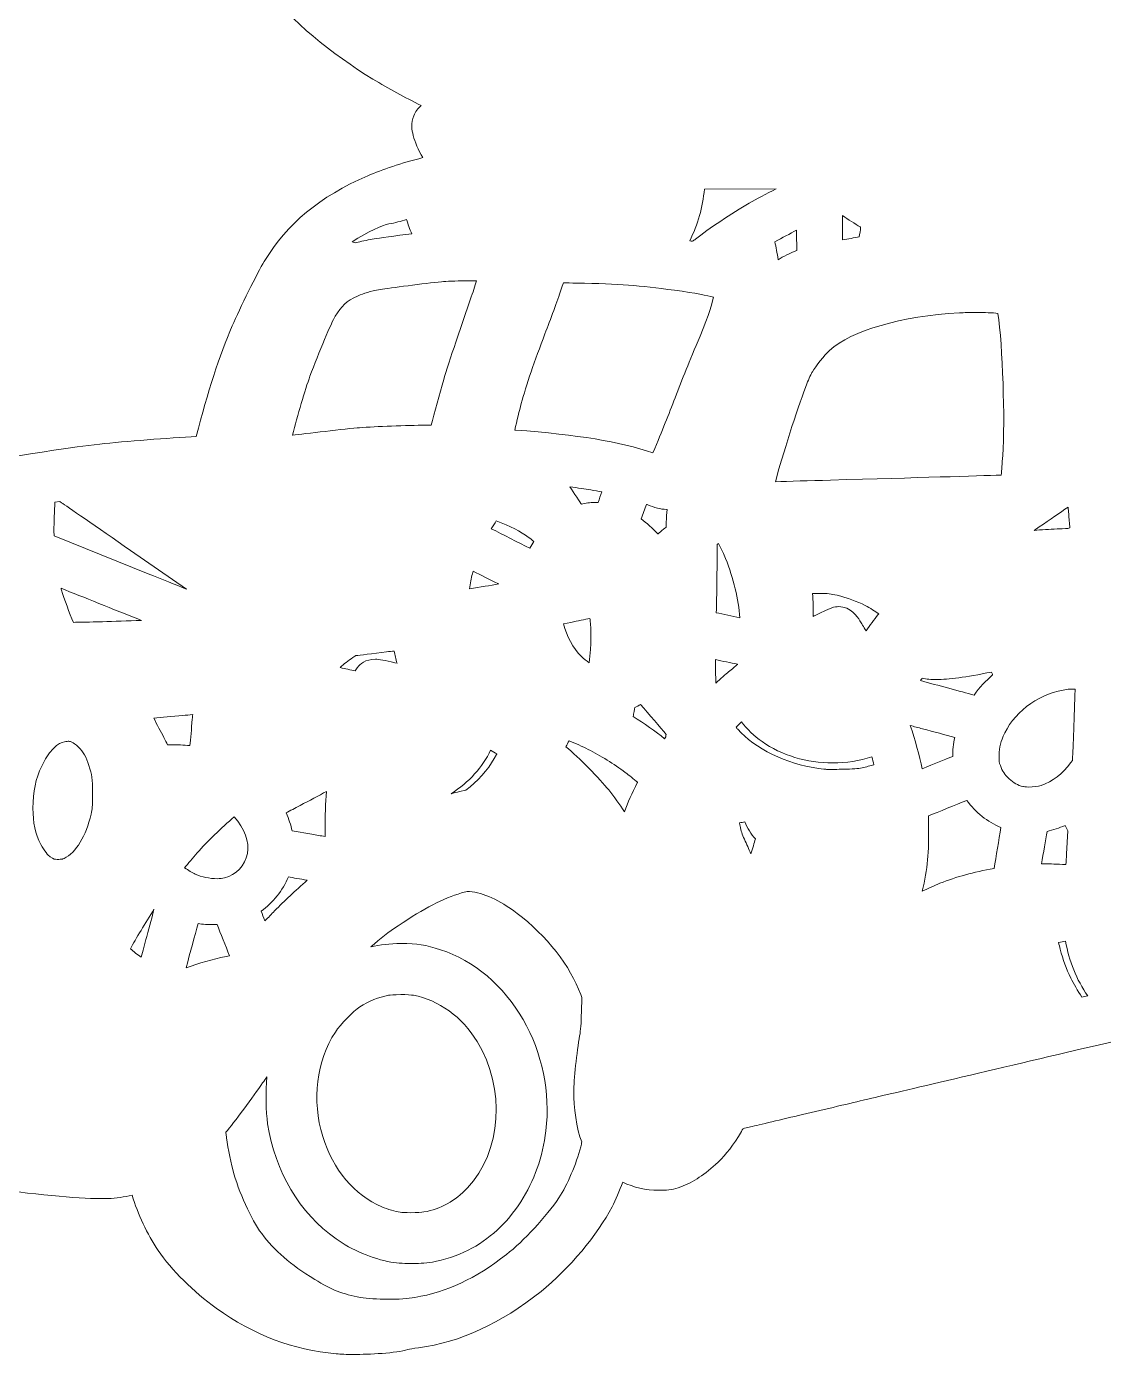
# Model space of a CAD drawing. Header units: inches. Extents: x 1.94 to 7.81, y -3.48 to -2.46.
# Drawn here: x 2.157 to 2.57, y -3.476 to -2.967 of the extents above; entities that cross this region are included whole.
import ezdxf

# ---------------------------------------------------------------- set-up
doc = ezdxf.new("R2010")
doc.units = ezdxf.units.IN
doc.header["$MEASUREMENT"] = 0
doc.layers.add('Layer 1', color=7, linetype='Continuous')

msp = doc.modelspace()

# ---------------------------------------------------------------- linework, layer by layer
at = {"layer": 'Layer 1', "lineweight": 0}
for points, knots in [([(3.03679, -3.09649), (3.03659, -3.0941), (3.03549, -3.09202), (3.03378, -3.0906), (3.0309, -3.0882), (3.01638, -3.08198), (3.01366, -3.08088), (3.00114, -3.07588), (2.99516, -3.07474), (2.98183, -3.07474), (2.98183, -3.07474), (2.98162, -3.07474), (2.98162, -3.07474), (2.9754, -3.07474), (2.97227, -3.07491), (2.96926, -3.07535), (2.96186, -3.07649), (2.95711, -3.07763), (2.95199, -3.07962), (2.95007, -3.07669), (2.94764, -3.07417), (2.94483, -3.07214), (2.94963, -3.06251), (2.95406, -3.04799), (2.95467, -3.03909), (2.95487, -3.03636), (2.95524, -3.03075), (2.94934, -3.0277), (2.94796, -3.02697), (2.94625, -3.02653), (2.94113, -3.02616), (2.93812, -3.02596), (2.93458, -3.02583), (2.93141, -3.02583), (2.93015, -3.02583), (2.92893, -3.02583), (2.92784, -3.02588), (2.92564, -3.02596), (2.92279, -3.02616), (2.92003, -3.02644), (2.92003, -3.02644), (2.92011, -3.02189), (2.92011, -3.02189), (2.92023, -3.01461), (2.92052, -2.99624), (2.92076, -2.98107), (2.9217, -2.92346), (2.9221, -2.89846), (2.92231, -2.88565), (2.92231, -2.88565), (2.92247, -2.87533), (2.92247, -2.87533), (2.92292, -2.87476), (2.92328, -2.87415), (2.92361, -2.87358), (2.92438, -2.87207), (2.92507, -2.87077), (2.92564, -2.85463), (2.92568, -2.85378), (2.92576, -2.85138), (2.92588, -2.85041), (2.92788, -2.84606), (2.9267, -2.84252), (2.92548, -2.83874), (2.91909, -2.81938), (2.90478, -2.80219), (2.88519, -2.79028), (2.8808, -2.78763), (2.87433, -2.78446), (2.86844, -2.78198), (2.87238, -2.77731), (2.87572, -2.7717), (2.87779, -2.76604), (2.8799, -2.76031), (2.88051, -2.75673), (2.88051, -2.75007), (2.88051, -2.7449), (2.88047, -2.74332), (2.87933, -2.74015), (2.87803, -2.73657), (2.8762, -2.73458), (2.87441, -2.73344), (2.87433, -2.73328), (2.87421, -2.73307), (2.87413, -2.73287), (2.86811, -2.72116), (2.85644, -2.71144), (2.84209, -2.70628), (2.84209, -2.70628), (2.84132, -2.706), (2.84132, -2.706), (2.84132, -2.706), (2.83941, -2.7036), (2.83941, -2.7036), (2.83685, -2.70039), (2.83494, -2.69831), (2.8327, -2.69701), (2.829, -2.69486), (2.824, -2.69225), (2.81823, -2.68949), (2.81502, -2.68795), (2.80835, -2.68457), (2.80339, -2.68197), (2.79831, -2.67933), (2.79172, -2.67591), (2.78867, -2.67437), (2.7857, -2.67286), (2.78062, -2.67018), (2.77733, -2.66835), (2.76777, -2.66302), (2.7646, -2.66136), (2.76111, -2.66136), (2.75903, -2.66136), (2.75602, -2.66205), (2.75363, -2.66526), (2.75277, -2.6664), (2.75212, -2.66729), (2.74891, -2.68006), (2.74712, -2.68717), (2.74545, -2.69453), (2.74452, -2.69933), (2.74403, -2.70189), (2.74334, -2.70535), (2.74297, -2.70701), (2.74297, -2.70701), (2.74171, -2.71279), (2.74171, -2.71279), (2.74171, -2.71279), (2.74371, -2.71653), (2.74371, -2.71653), (2.74497, -2.71892), (2.74777, -2.72149), (2.7483, -2.72197), (2.74989, -2.7234), (2.75517, -2.72884), (2.75863, -2.7325), (2.75765, -2.73441), (2.7568, -2.73653), (2.75607, -2.73881), (2.75261, -2.74084), (2.75094, -2.74433), (2.75107, -2.74921), (2.75119, -2.75328), (2.75257, -2.75865), (2.75476, -2.76389), (2.74651, -2.76352), (2.73871, -2.76161), (2.72854, -2.75755), (2.71976, -2.75405), (2.70854, -2.74747), (2.70069, -2.74116), (2.6963, -2.73767), (2.69232, -2.73364), (2.68902, -2.72978), (2.6911, -2.73006), (2.69321, -2.73019), (2.69541, -2.73019), (2.70102, -2.73019), (2.70659, -2.72921), (2.71159, -2.72738), (2.71813, -2.72498), (2.72383, -2.72132), (2.72895, -2.7162), (2.73619, -2.70896), (2.73988, -2.70104), (2.74212, -2.68803), (2.74253, -2.68555), (2.74342, -2.68038), (2.73984, -2.67611), (2.73781, -2.67368), (2.73521, -2.67246), (2.7322, -2.67246), (2.73017, -2.67246), (2.72826, -2.67298), (2.72537, -2.67396), (2.72537, -2.67396), (2.72269, -2.67485), (2.72269, -2.67485), (2.72269, -2.67485), (2.71817, -2.67485), (2.71817, -2.67485), (2.71326, -2.67485), (2.71216, -2.67469), (2.70773, -2.67323), (2.70419, -2.67209), (2.70061, -2.67046), (2.69675, -2.66823), (2.69972, -2.66705), (2.70256, -2.66563), (2.70504, -2.66396), (2.71163, -2.65961), (2.71639, -2.65436), (2.72265, -2.64448), (2.72391, -2.64249), (2.72683, -2.6379), (2.72407, -2.63237), (2.7224, -2.62904), (2.71923, -2.62704), (2.71557, -2.62704), (2.71439, -2.62704), (2.71313, -2.62725), (2.71191, -2.62769), (2.71163, -2.62773), (2.7109, -2.62782), (2.70968, -2.62782), (2.70769, -2.62782), (2.70541, -2.62761), (2.7037, -2.62725), (2.6974, -2.62599), (2.69472, -2.62395), (2.69264, -2.62123), (2.69065, -2.61859), (2.68801, -2.61269), (2.68659, -2.60541), (2.68496, -2.597), (2.6848, -2.59232), (2.68545, -2.57415), (2.68618, -2.55407), (2.68589, -2.54508), (2.68411, -2.53414), (2.68203, -2.52126), (2.67776, -2.50817), (2.67211, -2.49727), (2.66052, -2.47495), (2.64495, -2.46271), (2.62312, -2.45881), (2.62121, -2.45848), (2.6178, -2.45828), (2.613, -2.45828), (2.613, -2.45828), (2.61284, -2.45828), (2.61284, -2.45828), (2.6069, -2.45828), (2.60491, -2.4584), (2.60121, -2.45914), (2.59186, -2.46101), (2.58389, -2.4645), (2.57547, -2.47044), (2.57157, -2.47316), (2.56364, -2.48093), (2.56084, -2.48471), (2.55531, -2.49219), (2.55185, -2.5006), (2.54917, -2.51292), (2.54799, -2.51833), (2.5473, -2.52158), (2.54986, -2.52479), (2.55132, -2.52662), (2.55356, -2.52768), (2.55596, -2.52768), (2.55848, -2.52768), (2.56055, -2.5265), (2.56348, -2.52431), (2.56531, -2.52292), (2.5673, -2.5213), (2.56893, -2.51975), (2.57397, -2.51504), (2.58051, -2.51191), (2.58783, -2.51065), (2.58934, -2.5104), (2.5908, -2.51028), (2.5923, -2.51028), (2.59905, -2.51028), (2.60531, -2.51296), (2.61003, -2.51784), (2.61426, -2.52219), (2.61625, -2.52638), (2.61763, -2.5337), (2.61828, -2.53699), (2.61824, -2.54943), (2.61743, -2.55464), (2.61454, -2.57289), (2.60779, -2.58622), (2.59487, -2.59919), (2.59027, -2.60383), (2.58726, -2.60623), (2.58092, -2.61033), (2.57564, -2.61379), (2.57149, -2.61615), (2.56441, -2.61968), (2.55872, -2.62253), (2.55669, -2.62322), (2.55608, -2.62342), (2.55222, -2.62359), (2.54872, -2.62562), (2.54677, -2.62883), (2.5449, -2.63192), (2.54482, -2.63566), (2.54649, -2.63879), (2.54758, -2.64083), (2.54929, -2.64213), (2.55352, -2.64416), (2.55445, -2.64461), (2.55657, -2.64558), (2.55856, -2.64627), (2.55758, -2.6464), (2.55665, -2.64644), (2.55576, -2.64644), (2.55502, -2.64644), (2.55433, -2.6464), (2.55372, -2.64631), (2.5499, -2.64579), (2.54462, -2.64387), (2.54059, -2.64152), (2.5386, -2.64034), (2.5364, -2.63928), (2.5338, -2.63928), (2.53124, -2.63928), (2.52892, -2.6403), (2.52697, -2.64225), (2.52384, -2.64538), (2.5238, -2.64798), (2.52408, -2.65127), (2.52449, -2.65591), (2.52616, -2.6618), (2.52909, -2.6692), (2.53116, -2.67445), (2.53327, -2.67851), (2.53616, -2.68282), (2.54181, -2.69136), (2.5486, -2.69872), (2.55551, -2.70392), (2.55372, -2.70559), (2.55169, -2.70734), (2.5499, -2.70856), (2.54624, -2.71116), (2.53571, -2.71592), (2.52815, -2.71791), (2.52352, -2.71913), (2.52002, -2.71962), (2.51571, -2.71962), (2.51498, -2.71962), (2.51421, -2.71962), (2.51339, -2.71958), (2.50839, -2.71941), (2.50546, -2.71892), (2.50099, -2.71754), (2.49315, -2.7151), (2.48684, -2.71181), (2.47924, -2.70616), (2.47522, -2.70315), (2.47392, -2.70266), (2.47343, -2.7025), (2.47229, -2.70205), (2.47107, -2.70185), (2.46985, -2.70185), (2.46501, -2.70185), (2.46099, -2.70526), (2.45981, -2.71031), (2.45891, -2.71425), (2.46021, -2.72014), (2.46131, -2.72315), (2.46363, -2.72945), (2.47123, -2.74259), (2.47696, -2.75019), (2.48688, -2.76332), (2.49506, -2.77206), (2.50408, -2.7791), (2.50363, -2.77946), (2.50319, -2.77983), (2.50286, -2.78011), (2.499, -2.783), (2.49347, -2.78633), (2.48847, -2.78885), (2.47993, -2.76718), (2.46432, -2.74714), (2.44533, -2.73352), (2.43859, -2.72868), (2.43106, -2.72462), (2.42167, -2.72071), (2.41041, -2.716), (2.4, -2.71331), (2.38695, -2.71165), (2.38346, -2.7112), (2.37569, -2.71104), (2.36959, -2.71104), (2.36589, -2.71104), (2.35919, -2.71108), (2.35589, -2.71148), (2.34077, -2.71327), (2.32983, -2.71604), (2.31938, -2.72084), (2.30816, -2.72596), (2.30072, -2.73137), (2.29182, -2.7408), (2.28332, -2.74982), (2.27779, -2.75791), (2.27495, -2.76548), (2.27491, -2.7656), (2.27487, -2.76568), (2.27482, -2.76576), (2.27442, -2.76625), (2.27295, -2.76767), (2.2723, -2.76828), (2.26621, -2.77418), (2.26186, -2.78007), (2.25775, -2.78804), (2.25303, -2.79719), (2.24889, -2.81077), (2.24645, -2.82524), (2.24563, -2.83016), (2.24551, -2.83183), (2.24551, -2.83821), (2.24551, -2.84833), (2.24628, -2.85415), (2.24913, -2.86642), (2.25344, -2.8848), (2.25889, -2.89773), (2.26864, -2.91249), (2.27462, -2.92151), (2.27999, -2.92785), (2.28666, -2.93371), (2.28751, -2.93444), (2.28832, -2.93513), (2.28914, -2.93582), (2.28332, -2.93513), (2.27763, -2.93412), (2.27259, -2.93281), (2.26523, -2.93098), (2.26129, -2.9294), (2.2569, -2.92659), (2.25393, -2.92468), (2.25137, -2.92322), (2.24828, -2.92322), (2.24714, -2.92322), (2.24604, -2.92342), (2.24498, -2.92383), (2.24222, -2.92489), (2.24019, -2.92684), (2.23925, -2.9294), (2.23775, -2.93342), (2.23933, -2.93729), (2.24092, -2.94021), (2.24291, -2.94391), (2.24657, -2.94948), (2.24966, -2.95343), (2.25795, -2.96412), (2.27454, -2.97802), (2.29003, -2.98733), (2.29609, -2.99095), (2.30223, -2.99433), (2.30857, -2.99746), (2.30731, -2.99851), (2.30629, -2.99986), (2.30568, -3.00136), (2.30442, -3.00437), (2.30487, -3.00669), (2.30548, -3.00896), (2.30613, -3.0114), (2.30743, -3.01445), (2.3091, -3.01742), (2.30093, -3.01953), (2.29369, -3.02193), (2.28804, -3.02437), (2.2695, -3.03246), (2.25726, -3.04258), (2.2484, -3.05718), (2.24584, -3.06141), (2.23897, -3.07523), (2.23612, -3.0819), (2.23124, -3.09332), (2.22673, -3.10719), (2.22238, -3.12434), (2.21197, -3.12483), (2.19494, -3.12617), (2.18538, -3.12723), (2.16306, -3.12975), (2.13489, -3.13487), (2.11985, -3.13918), (2.10045, -3.14475), (2.07789, -3.15508), (2.06626, -3.16378), (2.0541, -3.17285), (2.04532, -3.1839), (2.04012, -3.19663), (2.04012, -3.19663), (2.03866, -3.19667), (2.03866, -3.19667), (2.01979, -3.19699), (1.99324, -3.20094), (1.97946, -3.20541), (1.96978, -3.20854), (1.96328, -3.21476), (1.95954, -3.22448), (1.9543, -3.23806), (1.9556, -3.25505), (1.96279, -3.26778), (1.96454, -3.27091), (1.96824, -3.27522), (1.97178, -3.2779), (1.97105, -3.28148), (1.97031, -3.28656), (1.96938, -3.29453), (1.96873, -3.30006), (1.96865, -3.30246), (1.96865, -3.3129), (1.96865, -3.31908), (1.96873, -3.32311), (1.96897, -3.32665), (1.96678, -3.32608), (1.96515, -3.32591), (1.96283, -3.32587), (1.96283, -3.32587), (1.96275, -3.32587), (1.96275, -3.32587), (1.95865, -3.32587), (1.95438, -3.32717), (1.95104, -3.32941), (1.94836, -3.33124), (1.94718, -3.33299), (1.94592, -3.33555), (1.94234, -3.34291), (1.94198, -3.3512), (1.94474, -3.36336), (1.94629, -3.37015), (1.94714, -3.37295), (1.94921, -3.37616), (1.95145, -3.37962), (1.95425, -3.3823), (1.95893, -3.38539), (1.96865, -3.39186), (1.97816, -3.39458), (1.99967, -3.39702), (2.00495, -3.39763), (2.01081, -3.39832), (2.01268, -3.39857), (2.01418, -3.39877), (2.01605, -3.39897), (2.01756, -3.39909), (2.01999, -3.40344), (2.02321, -3.40751), (2.02748, -3.41174), (2.03483, -3.41906), (2.04053, -3.42296), (2.04854, -3.42613), (2.05797, -3.42987), (2.06943, -3.43198), (2.08, -3.43198), (2.08293, -3.43198), (2.08569, -3.43182), (2.0883, -3.4315), (2.0935, -3.43085), (2.09667, -3.43011), (2.10139, -3.42857), (2.11175, -3.42511), (2.12074, -3.41861), (2.12672, -3.41019), (2.13013, -3.4106), (2.13578, -3.41137), (2.13956, -3.4119), (2.16046, -3.41483), (2.1764, -3.41637), (2.18567, -3.41637), (2.18672, -3.41637), (2.1877, -3.41637), (2.18859, -3.41633), (2.19172, -3.41621), (2.19485, -3.41576), (2.19778, -3.41511), (2.19994, -3.42223), (2.20356, -3.42995), (2.20782, -3.43629), (2.21282, -3.44369), (2.22132, -3.45215), (2.23002, -3.45837), (2.24445, -3.4687), (2.2595, -3.47439), (2.276, -3.47585), (2.27775, -3.47601), (2.27995, -3.4761), (2.28251, -3.4761), (2.28853, -3.4761), (2.29901, -3.47561), (2.30345, -3.47423), (2.30389, -3.4741), (2.3056, -3.47378), (2.30751, -3.47353), (2.32357, -3.47138), (2.3389, -3.46431), (2.35443, -3.45191), (2.36508, -3.44341), (2.37626, -3.43007), (2.38163, -3.41954), (2.38301, -3.41682), (2.38451, -3.41336), (2.38573, -3.41007), (2.38992, -3.4121), (2.39456, -3.41316), (2.39952, -3.41316), (2.39976, -3.41316), (2.39996, -3.41316), (2.40021, -3.41316), (2.40358, -3.41316), (2.40517, -3.41288), (2.40793, -3.41186), (2.41285, -3.41003), (2.41728, -3.4071), (2.42224, -3.40239), (2.42549, -3.3993), (2.42802, -3.396), (2.43119, -3.39064), (2.43143, -3.39023), (2.43167, -3.38982), (2.43188, -3.3895), (2.43253, -3.38934), (2.43334, -3.38917), (2.43419, -3.38897), (2.43663, -3.3884), (2.44513, -3.38641), (2.4531, -3.3845), (2.46107, -3.38263), (2.47217, -3.38003), (2.47778, -3.37868), (2.48335, -3.37738), (2.51778, -3.36929), (2.55612, -3.36027), (2.58515, -3.35344), (2.60706, -3.34831), (2.61747, -3.34592), (2.62036, -3.35575), (2.62532, -3.3649), (2.6319, -3.37255), (2.63906, -3.38088), (2.64821, -3.38747), (2.65833, -3.39161), (2.66662, -3.39503), (2.67532, -3.39674), (2.68411, -3.39674), (2.69134, -3.39674), (2.69846, -3.39556), (2.70533, -3.39324), (2.71716, -3.38925), (2.72444, -3.38499), (2.73224, -3.37751), (2.73846, -3.37153), (2.74326, -3.36511), (2.74741, -3.35734), (2.75395, -3.34494), (2.75818, -3.32876), (2.75851, -3.31469), (2.76131, -3.31457), (2.76281, -3.31412), (2.76721, -3.31258), (2.77168, -3.31099), (2.78379, -3.30652), (2.78587, -3.30542), (2.78879, -3.30392), (2.79156, -3.30067), (2.79257, -3.29762), (2.79306, -3.29607), (2.79339, -3.29335), (2.79351, -3.29164), (2.79847, -3.28814), (2.80229, -3.28196), (2.8038, -3.27493), (2.80457, -3.27131), (2.80518, -3.26318), (2.80493, -3.25883), (2.80457, -3.25192), (2.804, -3.24672), (2.80274, -3.23985), (2.80965, -3.24123), (2.81831, -3.24172), (2.83612, -3.24212), (2.8462, -3.24237), (2.85173, -3.2431), (2.85974, -3.24542), (2.86441, -3.24676), (2.86645, -3.24753), (2.87055, -3.2496), (2.87344, -3.25107), (2.87572, -3.25196), (2.8782, -3.25196), (2.88019, -3.25196), (2.88307, -3.25135), (2.88564, -3.24846), (2.88942, -3.24411), (2.88791, -3.23887), (2.88694, -3.23541), (2.88466, -3.2274), (2.88157, -3.21923), (2.87815, -3.21191), (2.88625, -3.21476), (2.89295, -3.21578), (2.90108, -3.21578), (2.90108, -3.21578), (2.90121, -3.21578), (2.90121, -3.21578), (2.90637, -3.21578), (2.9108, -3.21525), (2.91804, -3.21383), (2.93023, -3.21143), (2.94048, -3.20822), (2.94845, -3.20427), (2.95817, -3.19951), (2.96276, -3.19659), (2.96434, -3.19175), (2.96495, -3.18992), (2.96532, -3.18703), (2.96361, -3.18366), (2.96252, -3.1815), (2.95894, -3.17659), (2.95719, -3.17427), (2.95491, -3.17126), (2.9517, -3.16768), (2.94837, -3.16439), (2.95219, -3.16297), (2.95573, -3.16118), (2.9589, -3.15894), (2.96325, -3.15593), (2.96699, -3.1526), (2.97723, -3.14268), (2.9902, -3.13012), (2.99244, -3.12808), (2.99898, -3.12284), (3.005, -3.11804), (3.01118, -3.11385), (3.01634, -3.11117), (3.01947, -3.1095), (3.02045, -3.10914), (3.02557, -3.10784), (3.02992, -3.10674), (3.03269, -3.10593), (3.03468, -3.10361), (3.03622, -3.10194), (3.03704, -3.09918), (3.03679, -3.09649)], [0, 0, 0, 0, 1, 1, 1, 2, 2, 2, 3, 3, 3, 4, 4, 4, 5, 5, 5, 6, 6, 6, 7, 7, 7, 8, 8, 8, 9, 9, 9, 10, 10, 10, 11, 11, 11, 12, 12, 12, 13, 13, 13, 14, 14, 14, 15, 15, 15, 16, 16, 16, 17, 17, 17, 18, 18, 18, 19, 19, 19, 20, 20, 20, 21, 21, 21, 22, 22, 22, 23, 23, 23, 24, 24, 24, 25, 25, 25, 26, 26, 26, 27, 27, 27, 28, 28, 28, 29, 29, 29, 30, 30, 30, 31, 31, 31, 32, 32, 32, 33, 33, 33, 34, 34, 34, 35, 35, 35, 36, 36, 36, 37, 37, 37, 38, 38, 38, 39, 39, 39, 40, 40, 40, 41, 41, 41, 42, 42, 42, 43, 43, 43, 44, 44, 44, 45, 45, 45, 46, 46, 46, 47, 47, 47, 48, 48, 48, 49, 49, 49, 50, 50, 50, 51, 51, 51, 52, 52, 52, 53, 53, 53, 54, 54, 54, 55, 55, 55, 56, 56, 56, 57, 57, 57, 58, 58, 58, 59, 59, 59, 60, 60, 60, 61, 61, 61, 62, 62, 62, 63, 63, 63, 64, 64, 64, 65, 65, 65, 66, 66, 66, 67, 67, 67, 68, 68, 68, 69, 69, 69, 70, 70, 70, 71, 71, 71, 72, 72, 72, 73, 73, 73, 74, 74, 74, 75, 75, 75, 76, 76, 76, 77, 77, 77, 78, 78, 78, 79, 79, 79, 80, 80, 80, 81, 81, 81, 82, 82, 82, 83, 83, 83, 84, 84, 84, 85, 85, 85, 86, 86, 86, 87, 87, 87, 88, 88, 88, 89, 89, 89, 90, 90, 90, 91, 91, 91, 92, 92, 92, 93, 93, 93, 94, 94, 94, 95, 95, 95, 96, 96, 96, 97, 97, 97, 98, 98, 98, 99, 99, 99, 100, 100, 100, 101, 101, 101, 102, 102, 102, 103, 103, 103, 104, 104, 104, 105, 105, 105, 106, 106, 106, 107, 107, 107, 108, 108, 108, 109, 109, 109, 110, 110, 110, 111, 111, 111, 112, 112, 112, 113, 113, 113, 114, 114, 114, 115, 115, 115, 116, 116, 116, 117, 117, 117, 118, 118, 118, 119, 119, 119, 120, 120, 120, 121, 121, 121, 122, 122, 122, 123, 123, 123, 124, 124, 124, 125, 125, 125, 126, 126, 126, 127, 127, 127, 128, 128, 128, 129, 129, 129, 130, 130, 130, 131, 131, 131, 132, 132, 132, 133, 133, 133, 134, 134, 134, 135, 135, 135, 136, 136, 136, 137, 137, 137, 138, 138, 138, 139, 139, 139, 140, 140, 140, 141, 141, 141, 142, 142, 142, 143, 143, 143, 144, 144, 144, 145, 145, 145, 146, 146, 146, 147, 147, 147, 148, 148, 148, 149, 149, 149, 150, 150, 150, 151, 151, 151, 152, 152, 152, 153, 153, 153, 154, 154, 154, 155, 155, 155, 156, 156, 156, 157, 157, 157, 158, 158, 158, 159, 159, 159, 160, 160, 160, 161, 161, 161, 162, 162, 162, 163, 163, 163, 164, 164, 164, 165, 165, 165, 166, 166, 166, 167, 167, 167, 168, 168, 168, 169, 169, 169, 170, 170, 170, 171, 171, 171, 172, 172, 172, 173, 173, 173, 174, 174, 174, 175, 175, 175, 176, 176, 176, 177, 177, 177, 178, 178, 178, 179, 179, 179, 180, 180, 180, 181, 181, 181, 182, 182, 182, 183, 183, 183, 184, 184, 184, 185, 185, 185, 186, 186, 186, 187, 187, 187, 188, 188, 188, 189, 189, 189, 190, 190, 190, 191, 191, 191, 192, 192, 192, 193, 193, 193, 194, 194, 194, 195, 195, 195, 196, 196, 196, 197, 197, 197, 198, 198, 198, 199, 199, 199, 200, 200, 200, 201, 201, 201, 202, 202, 202, 203, 203, 203, 204, 204, 204, 205, 205, 205, 206, 206, 206, 207, 207, 207, 208, 208, 208, 209, 209, 209, 210, 210, 210, 211, 211, 211, 212, 212, 212, 213, 213, 213, 214, 214, 214, 215, 215, 215, 216, 216, 216, 217, 217, 217, 218, 218, 218, 219, 219, 219, 220, 220, 220, 221, 221, 221, 222, 222, 222, 223, 223, 223, 224, 224, 224, 225, 225, 225, 226, 226, 226, 227, 227, 227, 228, 228, 228, 229, 229, 229, 230, 230, 230, 231, 231, 231, 232, 232, 232, 233, 233, 233, 234, 234, 234, 235, 235, 235, 236, 236, 236, 237, 237, 237, 238, 238, 238, 239, 239, 239, 240, 240, 240, 241, 241, 241, 242, 242, 242, 242]), ([(2.41362, -3.04864), (2.41318, -3.04897), (2.41281, -3.04929), (2.41248, -3.0495), (2.41216, -3.04946), (2.41179, -3.04941), (2.41139, -3.04933), (2.41456, -3.04299), (2.41643, -3.03645), (2.417, -3.02949), (2.417, -3.02949), (2.44452, -3.02941), (2.44452, -3.02941), (2.44066, -3.03132), (2.437, -3.03327), (2.43415, -3.0349), (2.42769, -3.03864), (2.4185, -3.04482), (2.41362, -3.04864)], [0, 0, 0, 0, 1, 1, 1, 2, 2, 2, 3, 3, 3, 4, 4, 4, 5, 5, 5, 6, 6, 6, 6]), ([(2.29613, -3.04283), (2.29853, -3.04242), (2.30076, -3.04185), (2.30292, -3.04108), (2.30349, -3.04295), (2.30414, -3.04482), (2.30491, -3.04661), (2.29881, -3.04738), (2.29202, -3.04828), (2.29048, -3.04856), (2.28873, -3.04885), (2.28605, -3.04941), (2.28434, -3.04982), (2.28434, -3.04982), (2.28332, -3.05007), (2.28332, -3.05007), (2.28332, -3.05007), (2.28206, -3.04974), (2.28206, -3.04974), (2.28816, -3.04576), (2.29369, -3.04323), (2.29613, -3.04283)], [0, 0, 0, 0, 1, 1, 1, 2, 2, 2, 3, 3, 3, 4, 4, 4, 5, 5, 5, 6, 6, 6, 7, 7, 7, 7]), ([(2.46997, -3.03966), (2.47209, -3.04108), (2.47477, -3.04279), (2.47672, -3.04397), (2.47676, -3.04401), (2.47684, -3.04405), (2.47688, -3.04409), (2.47672, -3.04527), (2.47656, -3.04661), (2.47635, -3.04783), (2.47448, -3.04815), (2.47205, -3.04856), (2.46997, -3.04893), (2.46993, -3.04592), (2.46993, -3.04254), (2.46997, -3.03966)], [0, 0, 0, 0, 1, 1, 1, 2, 2, 2, 3, 3, 3, 4, 4, 4, 5, 5, 5, 5]), ([(2.45233, -3.04527), (2.45237, -3.04779), (2.45237, -3.05047), (2.45237, -3.05299), (2.44985, -3.05401), (2.44716, -3.05531), (2.44529, -3.05653), (2.44485, -3.05409), (2.4444, -3.05165), (2.44403, -3.0497), (2.44684, -3.04811), (2.44973, -3.04661), (2.45233, -3.04527)], [0, 0, 0, 0, 1, 1, 1, 2, 2, 2, 3, 3, 3, 4, 4, 4, 4]), ([(2.26592, -3.10121), (2.26917, -3.09227), (2.2743, -3.08035), (2.27556, -3.07824), (2.27791, -3.07426), (2.27995, -3.07243), (2.28418, -3.07047), (2.28674, -3.0693), (2.28885, -3.06869), (2.29288, -3.06799), (2.29633, -3.06738), (2.30995, -3.06564), (2.31633, -3.06499), (2.31816, -3.06478), (2.32162, -3.06466), (2.3256, -3.06466), (2.32707, -3.06466), (2.32849, -3.06466), (2.32975, -3.0647), (2.32914, -3.06661), (2.32833, -3.06893), (2.32735, -3.07186), (2.32735, -3.07186), (2.32178, -3.08816), (2.32178, -3.08816), (2.32003, -3.09328), (2.31796, -3.09971), (2.31715, -3.10251), (2.31556, -3.10796), (2.31353, -3.1154), (2.31239, -3.11999), (2.31219, -3.11999), (2.31198, -3.11999), (2.31178, -3.11999), (2.31133, -3.11999), (2.31085, -3.11999), (2.31036, -3.11999), (2.30308, -3.11999), (2.29101, -3.12044), (2.28495, -3.12093), (2.28279, -3.12109), (2.27686, -3.12174), (2.27173, -3.12235), (2.26682, -3.12292), (2.26116, -3.12357), (2.25938, -3.12373), (2.25929, -3.12373), (2.25925, -3.12373), (2.25917, -3.12373), (2.26112, -3.11646), (2.26405, -3.10629), (2.26592, -3.10121)], [0, 0, 0, 0, 1, 1, 1, 2, 2, 2, 3, 3, 3, 4, 4, 4, 5, 5, 5, 6, 6, 6, 7, 7, 7, 8, 8, 8, 9, 9, 9, 10, 10, 10, 11, 11, 11, 12, 12, 12, 13, 13, 13, 14, 14, 14, 15, 15, 15, 16, 16, 16, 17, 17, 17, 17]), ([(2.41537, -3.08584), (2.41114, -3.0958), (2.40858, -3.10219), (2.40582, -3.10942), (2.40334, -3.11593), (2.40102, -3.12174), (2.39732, -3.13052), (2.38427, -3.12621), (2.36874, -3.12365), (2.34463, -3.12182), (2.34463, -3.12182), (2.34435, -3.12182), (2.34435, -3.12182), (2.34516, -3.11833), (2.34618, -3.1143), (2.34687, -3.1117), (2.34878, -3.10471), (2.35199, -3.09523), (2.35593, -3.08495), (2.35805, -3.0795), (2.36077, -3.07198), (2.36207, -3.0682), (2.3624, -3.06718), (2.36272, -3.06625), (2.36301, -3.06543), (2.36435, -3.06543), (2.36602, -3.06547), (2.36797, -3.06551), (2.38516, -3.06584), (2.39151, -3.06633), (2.40557, -3.06824), (2.41395, -3.06938), (2.41826, -3.07027), (2.42045, -3.07088), (2.42009, -3.073), (2.41895, -3.07739), (2.41537, -3.08584)], [0, 0, 0, 0, 1, 1, 1, 2, 2, 2, 3, 3, 3, 4, 4, 4, 5, 5, 5, 6, 6, 6, 7, 7, 7, 8, 8, 8, 9, 9, 9, 10, 10, 10, 11, 11, 11, 12, 12, 12, 12]), ([(2.51469, -3.07694), (2.51656, -3.07682), (2.51872, -3.07678), (2.52091, -3.07678), (2.52449, -3.07678), (2.52746, -3.0769), (2.52949, -3.0771), (2.53124, -3.08954), (2.53226, -3.11804), (2.53132, -3.13154), (2.53108, -3.13479), (2.53091, -3.13727), (2.53075, -3.13906), (2.5212, -3.13943), (2.49953, -3.14004), (2.46534, -3.14101), (2.45725, -3.14126), (2.44932, -3.14146), (2.4442, -3.14162), (2.4442, -3.14162), (2.44472, -3.13975), (2.44472, -3.13975), (2.44773, -3.12886), (2.45347, -3.11113), (2.45627, -3.10406), (2.457, -3.10223), (2.45802, -3.10011), (2.45838, -3.09946), (2.4596, -3.09735), (2.4631, -3.09304), (2.46493, -3.09137), (2.47343, -3.08365), (2.49249, -3.07812), (2.51469, -3.07694)], [0, 0, 0, 0, 1, 1, 1, 2, 2, 2, 3, 3, 3, 4, 4, 4, 5, 5, 5, 6, 6, 6, 7, 7, 7, 8, 8, 8, 9, 9, 9, 10, 10, 10, 11, 11, 11, 11]), ([(2.36553, -3.14361), (2.3685, -3.14398), (2.37134, -3.14439), (2.37354, -3.14475), (2.37492, -3.145), (2.37638, -3.14524), (2.37776, -3.14552), (2.37728, -3.14691), (2.37675, -3.14829), (2.3763, -3.14959), (2.37589, -3.14955), (2.37545, -3.14955), (2.37504, -3.14955), (2.37313, -3.14955), (2.37142, -3.14983), (2.36992, -3.15028), (2.36967, -3.14996), (2.36687, -3.14569), (2.36553, -3.14361)], [0, 0, 0, 0, 1, 1, 1, 2, 2, 2, 3, 3, 3, 4, 4, 4, 5, 5, 5, 6, 6, 6, 6]), ([(2.16818, -3.14951), (2.16818, -3.14951), (2.1701, -3.14922), (2.1701, -3.14922), (2.1701, -3.14922), (2.17079, -3.14971), (2.17079, -3.14971), (2.17245, -3.15085), (2.18428, -3.15902), (2.19717, -3.16793), (2.19717, -3.16793), (2.21864, -3.18277), (2.21864, -3.18277), (2.21433, -3.18106), (2.20941, -3.17907), (2.20388, -3.17687), (2.20388, -3.17687), (2.16786, -3.1624), (2.16786, -3.1624), (2.16786, -3.1624), (2.16782, -3.16049), (2.16782, -3.16049), (2.16786, -3.15723), (2.16802, -3.1528), (2.16818, -3.14951)], [0, 0, 0, 0, 1, 1, 1, 2, 2, 2, 3, 3, 3, 4, 4, 4, 5, 5, 5, 6, 6, 6, 7, 7, 7, 8, 8, 8, 8]), ([(2.4024, -3.15711), (2.4024, -3.15711), (2.40232, -3.15906), (2.40232, -3.15906), (2.40232, -3.15906), (2.39923, -3.16162), (2.39915, -3.16166), (2.3972, -3.15955), (2.39484, -3.15744), (2.39277, -3.15585), (2.39342, -3.1541), (2.39415, -3.15211), (2.39484, -3.15032), (2.395, -3.15036), (2.39512, -3.15044), (2.39529, -3.15048), (2.39785, -3.15142), (2.40017, -3.15223), (2.40256, -3.15223), (2.40261, -3.15223), (2.40269, -3.15223), (2.40273, -3.15223), (2.40256, -3.15374), (2.40248, -3.15536), (2.4024, -3.15711)], [0, 0, 0, 0, 1, 1, 1, 2, 2, 2, 3, 3, 3, 4, 4, 4, 5, 5, 5, 6, 6, 6, 7, 7, 7, 8, 8, 8, 8]), ([(2.54531, -3.15894), (2.54953, -3.15601), (2.55328, -3.15345), (2.55632, -3.15134), (2.55649, -3.15309), (2.55665, -3.15492), (2.55681, -3.15658), (2.55689, -3.1576), (2.55697, -3.15853), (2.55706, -3.15935), (2.556, -3.15959), (2.5551, -3.15963), (2.55222, -3.15971), (2.54913, -3.15984), (2.54612, -3.16004), (2.54331, -3.16032), (2.54331, -3.16032), (2.54531, -3.15894), (2.54531, -3.15894)], [0, 0, 0, 0, 1, 1, 1, 2, 2, 2, 3, 3, 3, 4, 4, 4, 5, 5, 5, 6, 6, 6, 6]), ([(2.33536, -3.15963), (2.33601, -3.15862), (2.33666, -3.15756), (2.33727, -3.15666), (2.34264, -3.1587), (2.34674, -3.16077), (2.34955, -3.16284), (2.35032, -3.16341), (2.35105, -3.16398), (2.35174, -3.16455), (2.35118, -3.16541), (2.35069, -3.16626), (2.3502, -3.16715), (2.34573, -3.16488), (2.33975, -3.16187), (2.33536, -3.15963)], [0, 0, 0, 0, 1, 1, 1, 2, 2, 2, 3, 3, 3, 4, 4, 4, 5, 5, 5, 5]), ([(2.43062, -3.19374), (2.42761, -3.19313), (2.42423, -3.1924), (2.42155, -3.19183), (2.42167, -3.18854), (2.42179, -3.1811), (2.42188, -3.17467), (2.42188, -3.17467), (2.42196, -3.16573), (2.42196, -3.16573), (2.42196, -3.16573), (2.4224, -3.16536), (2.4224, -3.16536), (2.42346, -3.1674), (2.42452, -3.16951), (2.42513, -3.17106), (2.42818, -3.17874), (2.43009, -3.18667), (2.43062, -3.19374)], [0, 0, 0, 0, 1, 1, 1, 2, 2, 2, 3, 3, 3, 4, 4, 4, 5, 5, 5, 6, 6, 6, 6]), ([(2.32699, -3.18264), (2.32731, -3.18065), (2.32772, -3.17862), (2.32812, -3.17695), (2.32821, -3.17663), (2.32829, -3.1763), (2.32841, -3.17594), (2.33142, -3.1774), (2.33495, -3.17919), (2.33821, -3.18081), (2.33499, -3.18138), (2.33121, -3.18199), (2.32699, -3.18264)], [0, 0, 0, 0, 1, 1, 1, 2, 2, 2, 3, 3, 3, 4, 4, 4, 4]), ([(2.1864, -3.19529), (2.1864, -3.19529), (2.18432, -3.19533), (2.18432, -3.19533), (2.18022, -3.19545), (2.17729, -3.19549), (2.1753, -3.19553), (2.17384, -3.19212), (2.17172, -3.18655), (2.17075, -3.18313), (2.17071, -3.18293), (2.17062, -3.18272), (2.17058, -3.18248), (2.17892, -3.18581), (2.1905, -3.19045), (2.20132, -3.19476), (2.19603, -3.195), (2.19083, -3.19517), (2.1864, -3.19529)], [0, 0, 0, 0, 1, 1, 1, 2, 2, 2, 3, 3, 3, 4, 4, 4, 5, 5, 5, 6, 6, 6, 6]), ([(2.48351, -3.19264), (2.48209, -3.19439), (2.48046, -3.19659), (2.47896, -3.19882), (2.47798, -3.19716), (2.47713, -3.19578), (2.4766, -3.19492), (2.47554, -3.1933), (2.4731, -3.18951), (2.46847, -3.18951), (2.46676, -3.18951), (2.46554, -3.1898), (2.4594, -3.19289), (2.45916, -3.19301), (2.45891, -3.19313), (2.45867, -3.19325), (2.45879, -3.19033), (2.45871, -3.1874), (2.45847, -3.18451), (2.45908, -3.18447), (2.45977, -3.18447), (2.46046, -3.18447), (2.46046, -3.18447), (2.46062, -3.18447), (2.46062, -3.18447), (2.46481, -3.18447), (2.4653, -3.18455), (2.46782, -3.18516), (2.47192, -3.18614), (2.4753, -3.18736), (2.47867, -3.18911), (2.4805, -3.19008), (2.48241, -3.19126), (2.48379, -3.19224), (2.48375, -3.19236), (2.48363, -3.19248), (2.48351, -3.19264)], [0, 0, 0, 0, 1, 1, 1, 2, 2, 2, 3, 3, 3, 4, 4, 4, 5, 5, 5, 6, 6, 6, 7, 7, 7, 8, 8, 8, 9, 9, 9, 10, 10, 10, 11, 11, 11, 12, 12, 12, 12]), ([(2.36581, -3.19553), (2.36858, -3.19496), (2.37114, -3.19443), (2.37313, -3.19403), (2.37317, -3.19431), (2.37325, -3.19464), (2.37329, -3.195), (2.37374, -3.19781), (2.37366, -3.20407), (2.37293, -3.21098), (2.37187, -3.21033), (2.37077, -3.20952), (2.3698, -3.20854), (2.36667, -3.20545), (2.36419, -3.20074), (2.36309, -3.1961), (2.36309, -3.1961), (2.36581, -3.19553), (2.36581, -3.19553)], [0, 0, 0, 0, 1, 1, 1, 2, 2, 2, 3, 3, 3, 4, 4, 4, 5, 5, 5, 6, 6, 6, 6]), ([(2.28413, -3.21277), (2.28393, -3.21305), (2.28365, -3.21342), (2.28324, -3.21415), (2.28157, -3.21374), (2.27946, -3.21326), (2.27743, -3.21289), (2.27893, -3.21147), (2.2806, -3.21017), (2.28231, -3.20903), (2.28296, -3.20858), (2.28332, -3.20838), (2.28352, -3.20826), (2.28357, -3.20826), (2.28361, -3.20826), (2.28365, -3.20826), (2.28474, -3.20813), (2.28995, -3.20752), (2.29527, -3.20683), (2.29629, -3.20671), (2.29727, -3.20659), (2.29816, -3.20651), (2.29849, -3.20805), (2.29885, -3.20964), (2.29926, -3.21122), (2.29926, -3.21122), (2.29849, -3.21102), (2.29849, -3.21102), (2.29442, -3.21), (2.29259, -3.20968), (2.29096, -3.20968), (2.28714, -3.20964), (2.28507, -3.21159), (2.28413, -3.21277)], [0, 0, 0, 0, 1, 1, 1, 2, 2, 2, 3, 3, 3, 4, 4, 4, 5, 5, 5, 6, 6, 6, 7, 7, 7, 8, 8, 8, 9, 9, 9, 10, 10, 10, 11, 11, 11, 11]), ([(2.42139, -3.21879), (2.42135, -3.2174), (2.42135, -3.21594), (2.42131, -3.21444), (2.42131, -3.21444), (2.42123, -3.2098), (2.42123, -3.2098), (2.42399, -3.21037), (2.42712, -3.21102), (2.42972, -3.21155), (2.42972, -3.21159), (2.42972, -3.21163), (2.42972, -3.21167), (2.42883, -3.2124), (2.42761, -3.21338), (2.42631, -3.21448), (2.42509, -3.21545), (2.4233, -3.21704), (2.42139, -3.21879)], [0, 0, 0, 0, 1, 1, 1, 2, 2, 2, 3, 3, 3, 4, 4, 4, 5, 5, 5, 6, 6, 6, 6]), ([(2.52742, -3.21566), (2.52494, -3.21781), (2.52238, -3.22058), (2.5203, -3.22338), (2.51522, -3.22204), (2.50644, -3.21968), (2.49977, -3.21781), (2.49998, -3.21753), (2.50022, -3.21724), (2.50042, -3.21696), (2.50209, -3.21728), (2.50388, -3.21744), (2.50587, -3.21744), (2.51059, -3.21744), (2.51697, -3.21659), (2.52705, -3.21456), (2.52721, -3.21492), (2.5273, -3.21529), (2.52742, -3.21566)], [0, 0, 0, 0, 1, 1, 1, 2, 2, 2, 3, 3, 3, 4, 4, 4, 5, 5, 5, 6, 6, 6, 6]), ([(2.54132, -3.25863), (2.54132, -3.25863), (2.54132, -3.25863), (2.54132, -3.25863), (2.54002, -3.25863), (2.53929, -3.25851), (2.539, -3.25843), (2.53718, -3.25802), (2.53539, -3.257), (2.53372, -3.25546), (2.53193, -3.25379), (2.53116, -3.25261), (2.53039, -3.25033), (2.52994, -3.24907), (2.52994, -3.24907), (2.52998, -3.24655), (2.52998, -3.24302), (2.53039, -3.24139), (2.53209, -3.23793), (2.5364, -3.22907), (2.54616, -3.22232), (2.55632, -3.22118), (2.55653, -3.22114), (2.55714, -3.2211), (2.55828, -3.2211), (2.55852, -3.2211), (2.55876, -3.2211), (2.55901, -3.2211), (2.55901, -3.2211), (2.55901, -3.22155), (2.55901, -3.22155), (2.55876, -3.23062), (2.55824, -3.24436), (2.55803, -3.24781), (2.55803, -3.24781), (2.55799, -3.24851), (2.55799, -3.24851), (2.55799, -3.24851), (2.55742, -3.24928), (2.55742, -3.24928), (2.55413, -3.25371), (2.55039, -3.2566), (2.546, -3.25802), (2.54478, -3.25838), (2.54299, -3.25863), (2.54132, -3.25863)], [0, 0, 0, 0, 1, 1, 1, 2, 2, 2, 3, 3, 3, 4, 4, 4, 5, 5, 5, 6, 6, 6, 7, 7, 7, 8, 8, 8, 9, 9, 9, 10, 10, 10, 11, 11, 11, 12, 12, 12, 13, 13, 13, 14, 14, 14, 15, 15, 15, 15]), ([(2.21343, -3.24241), (2.2127, -3.24241), (2.21201, -3.24241), (2.21136, -3.24245), (2.21095, -3.24163), (2.21047, -3.24074), (2.20994, -3.23968), (2.2088, -3.23745), (2.20734, -3.23468), (2.20608, -3.23224), (2.20921, -3.23192), (2.21299, -3.23155), (2.21717, -3.23123), (2.21848, -3.2311), (2.21978, -3.23102), (2.221, -3.2309), (2.22096, -3.23143), (2.22091, -3.232), (2.22083, -3.23257), (2.22051, -3.23635), (2.22018, -3.24025), (2.21994, -3.24277), (2.2175, -3.24253), (2.21506, -3.24241), (2.21343, -3.24241)], [0, 0, 0, 0, 1, 1, 1, 2, 2, 2, 3, 3, 3, 4, 4, 4, 5, 5, 5, 6, 6, 6, 7, 7, 7, 8, 8, 8, 8]), ([(2.40228, -3.2394), (2.40212, -3.2396), (2.40195, -3.23985), (2.40179, -3.24013), (2.39826, -3.23728), (2.3939, -3.23419), (2.38976, -3.23159), (2.38988, -3.23102), (2.38996, -3.23041), (2.39008, -3.22972), (2.39012, -3.2294), (2.39025, -3.22883), (2.39037, -3.22822), (2.3911, -3.22785), (2.39187, -3.22741), (2.3926, -3.227), (2.39573, -3.23062), (2.40029, -3.23594), (2.40232, -3.23846), (2.40228, -3.23875), (2.40228, -3.23907), (2.40228, -3.2394)], [0, 0, 0, 0, 1, 1, 1, 2, 2, 2, 3, 3, 3, 4, 4, 4, 5, 5, 5, 6, 6, 6, 7, 7, 7, 7]), ([(2.47741, -3.25127), (2.47574, -3.25164), (2.47428, -3.25176), (2.46961, -3.25184), (2.46835, -3.25184), (2.46704, -3.25188), (2.46591, -3.25188), (2.46461, -3.25188), (2.46383, -3.25188), (2.46351, -3.25184), (2.46261, -3.25172), (2.46095, -3.25147), (2.46009, -3.25139), (2.44883, -3.24997), (2.43611, -3.24371), (2.4298, -3.23651), (2.42956, -3.23627), (2.42936, -3.23598), (2.42915, -3.2357), (2.4298, -3.23505), (2.43054, -3.23436), (2.43123, -3.23367), (2.43338, -3.23647), (2.43602, -3.23907), (2.43911, -3.24123), (2.44655, -3.24647), (2.45619, -3.2494), (2.46619, -3.2494), (2.47135, -3.2494), (2.47644, -3.24859), (2.48115, -3.24708), (2.48144, -3.2481), (2.48172, -3.24912), (2.48197, -3.25009), (2.48062, -3.2505), (2.47908, -3.2509), (2.47741, -3.25127)], [0, 0, 0, 0, 1, 1, 1, 2, 2, 2, 3, 3, 3, 4, 4, 4, 5, 5, 5, 6, 6, 6, 7, 7, 7, 8, 8, 8, 9, 9, 9, 10, 10, 10, 11, 11, 11, 12, 12, 12, 12]), ([(2.49587, -3.23505), (2.49733, -3.23546), (2.49892, -3.23586), (2.50063, -3.23631), (2.50489, -3.23745), (2.50949, -3.23871), (2.5129, -3.2396), (2.51238, -3.24208), (2.51213, -3.24456), (2.51217, -3.24688), (2.50985, -3.24781), (2.50107, -3.25143), (2.50046, -3.25168), (2.49933, -3.24643), (2.49774, -3.24062), (2.49587, -3.23505)], [0, 0, 0, 0, 1, 1, 1, 2, 2, 2, 3, 3, 3, 4, 4, 4, 5, 5, 5, 5]), ([(2.18205, -3.269), (2.18018, -3.27741), (2.17632, -3.28375), (2.17172, -3.28599), (2.17132, -3.28619), (2.17115, -3.28623), (2.17107, -3.28627), (2.17095, -3.28627), (2.17058, -3.28632), (2.16969, -3.28636), (2.16949, -3.28636), (2.16932, -3.28636), (2.16912, -3.28636), (2.16814, -3.28636), (2.1679, -3.28636), (2.1664, -3.28542), (2.16575, -3.28501), (2.164, -3.28306), (2.16282, -3.2807), (2.16062, -3.27631), (2.15981, -3.27253), (2.15981, -3.26676), (2.15981, -3.26034), (2.16083, -3.25554), (2.16314, -3.25062), (2.16721, -3.24208), (2.17115, -3.24139), (2.17245, -3.24119), (2.17274, -3.24115), (2.17302, -3.24111), (2.17331, -3.24111), (2.17384, -3.24111), (2.17501, -3.24111), (2.17725, -3.24334), (2.17904, -3.24517), (2.18022, -3.2472), (2.18124, -3.25042), (2.18241, -3.25403), (2.18262, -3.25513), (2.18262, -3.26123), (2.18262, -3.26639), (2.1825, -3.26704), (2.18205, -3.269)], [0, 0, 0, 0, 1, 1, 1, 2, 2, 2, 3, 3, 3, 4, 4, 4, 5, 5, 5, 6, 6, 6, 7, 7, 7, 8, 8, 8, 9, 9, 9, 10, 10, 10, 11, 11, 11, 12, 12, 12, 13, 13, 13, 14, 14, 14, 14]), ([(2.3913, -3.25704), (2.38931, -3.26095), (2.38773, -3.26456), (2.38638, -3.2681), (2.38455, -3.26526), (2.38252, -3.26245), (2.38037, -3.25977), (2.37699, -3.2555), (2.36882, -3.24733), (2.36398, -3.24318), (2.36435, -3.24245), (2.36475, -3.24168), (2.36516, -3.2409), (2.36756, -3.24188), (2.37037, -3.24314), (2.37248, -3.2442), (2.37715, -3.24655), (2.38248, -3.24985), (2.38667, -3.25302), (2.38817, -3.25416), (2.38992, -3.25558), (2.39138, -3.2568), (2.39138, -3.25692), (2.39134, -3.257), (2.3913, -3.25704)], [0, 0, 0, 0, 1, 1, 1, 2, 2, 2, 3, 3, 3, 4, 4, 4, 5, 5, 5, 6, 6, 6, 7, 7, 7, 8, 8, 8, 8]), ([(2.33752, -3.24594), (2.33747, -3.24598), (2.33747, -3.24607), (2.33743, -3.24611), (2.33524, -3.25046), (2.33154, -3.25497), (2.32727, -3.25851), (2.32727, -3.25851), (2.32568, -3.25981), (2.32568, -3.25981), (2.32568, -3.25981), (2.3232, -3.26038), (2.3232, -3.26038), (2.32211, -3.26062), (2.32105, -3.26091), (2.31999, -3.26119), (2.32682, -3.25684), (2.33215, -3.25094), (2.33508, -3.24448), (2.33593, -3.24501), (2.33674, -3.2455), (2.33752, -3.24594)], [0, 0, 0, 0, 1, 1, 1, 2, 2, 2, 3, 3, 3, 4, 4, 4, 5, 5, 5, 6, 6, 6, 7, 7, 7, 7]), ([(2.26214, -3.2657), (2.26564, -3.26387), (2.2693, -3.26192), (2.2723, -3.2603), (2.27182, -3.26501), (2.27169, -3.26904), (2.27169, -3.27631), (2.27169, -3.27672), (2.27169, -3.27713), (2.27169, -3.27757), (2.27015, -3.27733), (2.26844, -3.27705), (2.26657, -3.27672), (2.26657, -3.27672), (2.25905, -3.27546), (2.25905, -3.27546), (2.2586, -3.27322), (2.25783, -3.27087), (2.25677, -3.26855), (2.25832, -3.2677), (2.26015, -3.26672), (2.26214, -3.2657)], [0, 0, 0, 0, 1, 1, 1, 2, 2, 2, 3, 3, 3, 4, 4, 4, 5, 5, 5, 6, 6, 6, 7, 7, 7, 7]), ([(2.52799, -3.28981), (2.5199, -3.29128), (2.5138, -3.29298), (2.50725, -3.29554), (2.50502, -3.29644), (2.50274, -3.29745), (2.50046, -3.29855), (2.50254, -3.28993), (2.50307, -3.28384), (2.50286, -3.27294), (2.50282, -3.27164), (2.50282, -3.27058), (2.50282, -3.26973), (2.50685, -3.26806), (2.51311, -3.26554), (2.51758, -3.26375), (2.52087, -3.26839), (2.52539, -3.272), (2.53059, -3.27416), (2.52986, -3.27879), (2.52876, -3.28542), (2.52799, -3.28981)], [0, 0, 0, 0, 1, 1, 1, 2, 2, 2, 3, 3, 3, 4, 4, 4, 5, 5, 5, 6, 6, 6, 7, 7, 7, 7]), ([(2.22274, -3.28384), (2.22644, -3.27961), (2.23201, -3.27424), (2.23689, -3.27009), (2.24088, -3.27448), (2.24279, -3.27957), (2.24193, -3.28416), (2.24112, -3.28863), (2.23754, -3.29245), (2.23323, -3.29347), (2.23242, -3.29367), (2.23144, -3.29376), (2.23035, -3.29376), (2.22754, -3.29376), (2.22441, -3.2931), (2.22197, -3.29201), (2.22087, -3.29152), (2.21933, -3.29054), (2.21791, -3.28957), (2.21921, -3.28794), (2.22087, -3.28595), (2.22274, -3.28384)], [0, 0, 0, 0, 1, 1, 1, 2, 2, 2, 3, 3, 3, 4, 4, 4, 5, 5, 5, 6, 6, 6, 7, 7, 7, 7]), ([(2.43485, -3.28428), (2.43403, -3.28237), (2.43318, -3.28046), (2.43237, -3.27867), (2.43147, -3.27676), (2.43106, -3.2755), (2.43066, -3.27351), (2.43058, -3.2731), (2.43049, -3.27274), (2.43041, -3.27233), (2.4311, -3.27225), (2.43184, -3.27213), (2.43253, -3.27196), (2.43346, -3.27444), (2.4348, -3.27664), (2.43655, -3.27851), (2.43611, -3.28005), (2.4355, -3.28209), (2.43485, -3.28428)], [0, 0, 0, 0, 1, 1, 1, 2, 2, 2, 3, 3, 3, 4, 4, 4, 5, 5, 5, 6, 6, 6, 6]), ([(2.5462, -3.2881), (2.54689, -3.28396), (2.54766, -3.27904), (2.54827, -3.27562), (2.55063, -3.27514), (2.55295, -3.27436), (2.55519, -3.27335), (2.55519, -3.27335), (2.55628, -3.27538), (2.55628, -3.27538), (2.55628, -3.27538), (2.55576, -3.28428), (2.55576, -3.28428), (2.55567, -3.28579), (2.55559, -3.28713), (2.55551, -3.28831), (2.55543, -3.28831), (2.55539, -3.28831), (2.55531, -3.28831), (2.55238, -3.28819), (2.54925, -3.28806), (2.54734, -3.28806), (2.54693, -3.2881), (2.54653, -3.2881), (2.5462, -3.2881)], [0, 0, 0, 0, 1, 1, 1, 2, 2, 2, 3, 3, 3, 4, 4, 4, 5, 5, 5, 6, 6, 6, 7, 7, 7, 8, 8, 8, 8]), ([(2.25763, -3.2931), (2.25958, -3.29343), (2.26202, -3.29384), (2.2649, -3.29432), (2.26015, -3.29847), (2.25624, -3.30217), (2.25238, -3.30611), (2.25124, -3.30729), (2.24994, -3.30864), (2.24868, -3.3099), (2.24811, -3.30855), (2.24763, -3.30729), (2.24722, -3.3062), (2.25177, -3.30298), (2.25547, -3.29831), (2.25763, -3.2931)], [0, 0, 0, 0, 1, 1, 1, 2, 2, 2, 3, 3, 3, 4, 4, 4, 5, 5, 5, 5]), ([(2.36963, -3.39653), (2.36793, -3.4032), (2.36455, -3.41105), (2.36126, -3.41605), (2.3565, -3.4232), (2.34768, -3.43276), (2.34117, -3.4378), (2.32906, -3.44715), (2.31857, -3.45211), (2.30605, -3.45426), (2.30353, -3.45471), (2.29979, -3.45496), (2.29576, -3.45496), (2.29576, -3.45496), (2.29576, -3.45496), (2.29576, -3.45496), (2.29174, -3.45496), (2.28779, -3.45467), (2.28531, -3.45422), (2.27848, -3.453), (2.27421, -3.45134), (2.26775, -3.44735), (2.2584, -3.44162), (2.25234, -3.43633), (2.24742, -3.42979), (2.24328, -3.42426), (2.23864, -3.41389), (2.23632, -3.40519), (2.23543, -3.40174), (2.23413, -3.39495), (2.23376, -3.39169), (2.23372, -3.39145), (2.23372, -3.39121), (2.23368, -3.39096), (2.23669, -3.38739), (2.24437, -3.37706), (2.24779, -3.37206), (2.24836, -3.37125), (2.24889, -3.37047), (2.24941, -3.3697), (2.24893, -3.37515), (2.24901, -3.38316), (2.2497, -3.38767), (2.25259, -3.40613), (2.2619, -3.42182), (2.27592, -3.43182), (2.28186, -3.43605), (2.28991, -3.43947), (2.2969, -3.44068), (2.29962, -3.44117), (2.30308, -3.44125), (2.30487, -3.44125), (2.30666, -3.44125), (2.31007, -3.44117), (2.3128, -3.44073), (2.31707, -3.43999), (2.32243, -3.4382), (2.32646, -3.43617), (2.33447, -3.43215), (2.34146, -3.42572), (2.34666, -3.41763), (2.35179, -3.40966), (2.35512, -3.40027), (2.3563, -3.39035), (2.35805, -3.37572), (2.35496, -3.36055), (2.34756, -3.34775), (2.34004, -3.3347), (2.32882, -3.32518), (2.31593, -3.32099), (2.31024, -3.31912), (2.30698, -3.31864), (2.30088, -3.31864), (2.30088, -3.31864), (2.3008, -3.31864), (2.3008, -3.31864), (2.29633, -3.31864), (2.29279, -3.31904), (2.28918, -3.31994), (2.29312, -3.31644), (2.29584, -3.31437), (2.29975, -3.31177), (2.30983, -3.30502), (2.31686, -3.3014), (2.32402, -3.29924), (2.32564, -3.29876), (2.32609, -3.29867), (2.32629, -3.29867), (2.32646, -3.29867), (2.32666, -3.29867), (2.32703, -3.29872), (2.33247, -3.29912), (2.33829, -3.3018), (2.34528, -3.30705), (2.35646, -3.31547), (2.36581, -3.32738), (2.36963, -3.33815), (2.36963, -3.33815), (2.37004, -3.33925), (2.37004, -3.33925), (2.37004, -3.33925), (2.36992, -3.34478), (2.36992, -3.34478), (2.3698, -3.34953), (2.36963, -3.35177), (2.36923, -3.35401), (2.36813, -3.3599), (2.36695, -3.37116), (2.36695, -3.37551), (2.36695, -3.38084), (2.36793, -3.38978), (2.37008, -3.39466), (2.36996, -3.39515), (2.36984, -3.39576), (2.36963, -3.39653)], [0, 0, 0, 0, 1, 1, 1, 2, 2, 2, 3, 3, 3, 4, 4, 4, 5, 5, 5, 6, 6, 6, 7, 7, 7, 8, 8, 8, 9, 9, 9, 10, 10, 10, 11, 11, 11, 12, 12, 12, 13, 13, 13, 14, 14, 14, 15, 15, 15, 16, 16, 16, 17, 17, 17, 18, 18, 18, 19, 19, 19, 20, 20, 20, 21, 21, 21, 22, 22, 22, 23, 23, 23, 24, 24, 24, 25, 25, 25, 26, 26, 26, 27, 27, 27, 28, 28, 28, 29, 29, 29, 30, 30, 30, 31, 31, 31, 32, 32, 32, 33, 33, 33, 34, 34, 34, 35, 35, 35, 36, 36, 36, 37, 37, 37, 38, 38, 38, 38]), ([(2.20339, -3.31595), (2.20258, -3.31892), (2.20189, -3.32156), (2.20124, -3.32388), (2.19981, -3.32282), (2.19839, -3.32169), (2.19717, -3.32063), (2.19916, -3.31689), (2.2029, -3.31059), (2.20616, -3.3055), (2.20547, -3.30827), (2.20453, -3.31177), (2.20339, -3.31595)], [0, 0, 0, 0, 1, 1, 1, 2, 2, 2, 3, 3, 3, 4, 4, 4, 4]), ([(2.21848, -3.32787), (2.22006, -3.32197), (2.22181, -3.31559), (2.22311, -3.31095), (2.22482, -3.31128), (2.22648, -3.31132), (2.22986, -3.31132), (2.23002, -3.31132), (2.23018, -3.31132), (2.23031, -3.31132), (2.23169, -3.31465), (2.23364, -3.31961), (2.23506, -3.32327), (2.23506, -3.32327), (2.23384, -3.32356), (2.23384, -3.32356), (2.2284, -3.32478), (2.22352, -3.32612), (2.21848, -3.32787)], [0, 0, 0, 0, 1, 1, 1, 2, 2, 2, 3, 3, 3, 4, 4, 4, 5, 5, 5, 6, 6, 6, 6]), ([(2.56161, -3.33913), (2.56015, -3.33689), (2.55832, -3.3338), (2.55738, -3.33189), (2.55551, -3.32807), (2.55441, -3.32506), (2.55332, -3.32075), (2.55311, -3.3199), (2.55291, -3.31904), (2.55271, -3.31819), (2.5536, -3.31803), (2.55449, -3.31786), (2.55539, -3.3177), (2.55661, -3.32522), (2.55962, -3.33258), (2.56385, -3.33864), (2.56303, -3.3388), (2.5623, -3.33896), (2.56161, -3.33913)], [0, 0, 0, 0, 1, 1, 1, 2, 2, 2, 3, 3, 3, 4, 4, 4, 5, 5, 5, 6, 6, 6, 6]), ([(2.28507, -3.34291), (2.28844, -3.34071), (2.29227, -3.33917), (2.29605, -3.33844), (2.29658, -3.33835), (2.29824, -3.33819), (2.30068, -3.33819), (2.303, -3.33819), (2.30483, -3.33831), (2.30556, -3.33844), (2.31499, -3.3401), (2.32434, -3.34685), (2.32995, -3.35616), (2.34093, -3.37425), (2.33934, -3.39836), (2.32625, -3.41227), (2.32154, -3.41727), (2.31593, -3.42036), (2.30959, -3.4215), (2.30877, -3.42166), (2.3069, -3.42178), (2.30458, -3.42178), (2.30259, -3.42178), (2.30117, -3.42166), (2.30048, -3.42158), (2.29857, -3.42129), (2.29572, -3.42044), (2.29349, -3.4195), (2.28296, -3.41507), (2.27466, -3.40523), (2.2708, -3.39255), (2.26657, -3.37864), (2.26836, -3.36368), (2.27564, -3.35254), (2.27763, -3.34958), (2.28247, -3.34462), (2.28507, -3.34291)], [0, 0, 0, 0, 1, 1, 1, 2, 2, 2, 3, 3, 3, 4, 4, 4, 5, 5, 5, 6, 6, 6, 7, 7, 7, 8, 8, 8, 9, 9, 9, 10, 10, 10, 11, 11, 11, 12, 12, 12, 12])]:
    msp.add_open_spline(points, degree=3, knots=knots, dxfattribs=at)

doc.saveas('drawing.dxf')
